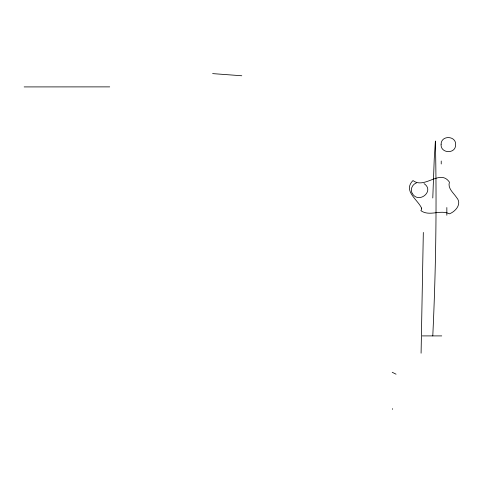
<?xml version="1.0" encoding="UTF-8"?>
<svg xmlns="http://www.w3.org/2000/svg" width="483" height="483" viewBox="0 0 483 483"><rect width="100%" height="100%" fill="white"/><g stroke="black" fill="none" stroke-linecap="round" stroke-linejoin="round"><path stroke-width="0.72" d="M421.085 353.194L423.325 232.426M432.786 197.988L434.253 158.635L435.388 141.036C436.825 205.933 435.847 271.017 432.786 335.902M416.4 182.924C412.844 184.162 410.472 188.273 411.661 191.944M24.15 86.916L109.713 86.88M422.275 335.902L441.746 335.902M212.617 73.609L241.79 75.765M392.196 372.26L396.054 374.198M424.056 183.625C435.129 191.02 418.628 204.381 412.331 193.496M412.15 193.164L411.782 192.3M446.841 207.533L446.841 215.249M441.227 161.02L441.227 163.979M392.45 408.624L392.45 409.391M421.562 208.101L421.544 209.435L420.892 210.673C429.55 216.843 440.375 209.236 449.425 213.842C455.771 211.403 462.279 203.681 456.501 197.396C453.465 192.826 447.445 188.304 449.425 182.139C439.959 168.464 424.895 189.596 412.971 180.551C402.719 190.827 417.62 199.443 421.562 208.101M441.106 144.242C440.224 153.528 455.584 154.331 455.62 144.954C456.501 135.663 441.142 134.86 441.106 144.242"/></g></svg>
